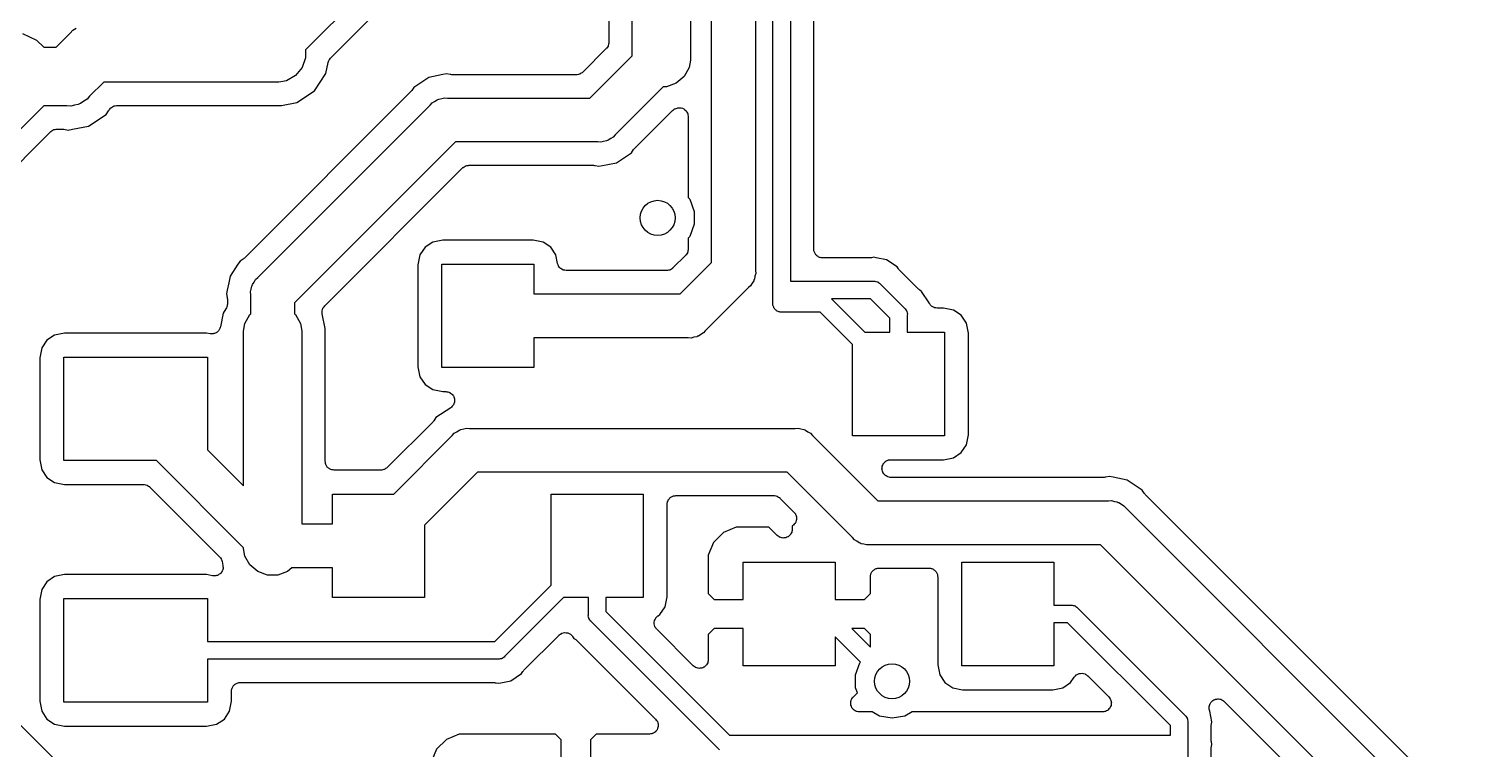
# Model space of a CAD drawing. Extents: x 86.1 to 122.5, y -104.2 to -55.1.
# Drawn here: x 93.74 to 106.16, y -97.72 to -91.46 of the extents above; entities that cross this region are included whole.
import ezdxf

# ---------------------------------------------------------------- set-up
doc = ezdxf.new("R2010")
doc.units = 0
doc.header["$MEASUREMENT"] = 0
doc.layers.add('BLACK', color=7, linetype='CONTINUOUS')

msp = doc.modelspace()

# ---------------------------------------------------------------- linework, layer by layer
at = {"layer": 'BLACK', "linetype": 'CONTINUOUS'}
for p, q in [((100.061, -80.4013), (100.061, -93.5611)), ((100.213, -93.7176), (100.213, -80.4993)), ((100.366, -80.5276), (100.366, -93.6549)), ((100.569, -93.3755), (100.569, -80.6433)), ((99.6797, -93.4905), (99.6797, -82.3683)), ((99.4972, -83.4758), (99.4972, -91.7315)), ((98.9892, -91.6938), (98.9892, -83.5699)), ((98.786, -89.1726), (98.786, -91.5781)), ((97.3069, -90.4858), (96.1492, -91.6435)), ((96.3652, -91.7149), (97.4036, -90.6765)), ((93.6863, -91.5008), (93.808, -91.5576)), ((93.9783, -91.6205), (94.1019, -91.4968)), ((94.1019, -91.4968), (94.1236, -91.471)), ((94.1236, -91.471), (94.1528, -91.4542)), ((93.808, -91.5576), (93.871, -91.6205)), ((93.871, -91.6205), (93.9783, -91.6205)), ((98.7637, -91.632), (98.5589, -91.8368)), ((98.7656, -91.6292), (98.7637, -91.632)), ((98.7682, -91.6271), (98.7656, -91.6292)), ((98.7732, -91.6185), (98.7682, -91.6271)), ((98.7789, -91.6103), (98.7732, -91.6185)), ((98.7797, -91.6071), (98.7789, -91.6103)), ((98.7814, -91.6042), (98.7797, -91.6071)), ((98.7831, -91.5944), (98.7814, -91.6042)), ((98.7857, -91.5847), (98.7831, -91.5944)), ((98.786, -91.5781), (98.7854, -91.5814)), ((98.7854, -91.5814), (98.7857, -91.5847)), ((96.1492, -91.7134), (96.1185, -91.7976)), ((96.1492, -91.6435), (96.1492, -91.7134)), ((96.3258, -91.847), (96.3444, -91.7539)), ((96.3444, -91.7539), (96.3477, -91.7454)), ((96.3477, -91.7454), (96.35, -91.7365)), ((96.35, -91.7365), (96.3524, -91.7331)), ((96.3524, -91.7331), (96.3539, -91.7292)), ((96.3539, -91.7292), (96.36, -91.7223)), ((96.36, -91.7223), (96.3652, -91.7149)), ((98.6207, -92.0623), (98.9892, -91.6938)), ((99.4972, -91.7315), (99.4856, -91.7975)), ((96.0609, -91.8662), (95.9834, -91.911)), ((96.1185, -91.7976), (96.0609, -91.8662)), ((96.2248, -91.9982), (96.3258, -91.847)), ((97.2198, -91.8819), (97.0896, -91.969)), ((97.342, -91.8576), (97.2198, -91.8819)), ((97.3734, -91.8514), (97.342, -91.8576)), ((97.342, -91.8576), (97.342, -91.8576)), ((97.4048, -91.8576), (97.3734, -91.8514)), ((97.4123, -91.8578), (97.4048, -91.8576)), ((97.4197, -91.8591), (97.4123, -91.8578)), ((98.505, -91.8591), (97.4197, -91.8591)), ((98.5083, -91.8585), (98.505, -91.8591)), ((98.5116, -91.8588), (98.5083, -91.8585)), ((98.5213, -91.8562), (98.5116, -91.8588)), ((98.5311, -91.8545), (98.5213, -91.8562)), ((98.534, -91.8528), (98.5311, -91.8545)), ((98.5372, -91.852), (98.534, -91.8528)), ((98.5454, -91.8462), (98.5372, -91.852)), ((98.554, -91.8413), (98.5454, -91.8462)), ((98.5561, -91.8387), (98.554, -91.8413)), ((98.5589, -91.8368), (98.5561, -91.8387)), ((99.4408, -91.875), (99.3722, -91.9326)), ((99.4856, -91.7975), (99.4408, -91.875)), ((94.3946, -91.9226), (94.2709, -92.0463)), ((95.9174, -91.9226), (94.3946, -91.9226)), ((97.0623, -92.0071), (95.6167, -93.4528)), ((95.9834, -91.911), (95.9174, -91.9226)), ((96.0735, -92.0993), (96.2248, -91.9982)), ((97.0666, -92.001), (97.0623, -92.0071)), ((97.0718, -91.9956), (97.0666, -92.001)), ((97.0896, -91.969), (97.0718, -91.9956)), ((99.2586, -91.9632), (98.8402, -92.3816)), ((99.288, -91.9632), (99.2586, -91.9632)), ((99.3722, -91.9326), (99.288, -91.9632)), ((93.871, -92.1285), (92.9556, -93.0438)), ((94.0724, -92.1285), (93.871, -92.1285)), ((94.106, -92.1314), (94.0724, -92.1285)), ((94.1385, -92.1227), (94.106, -92.1314)), ((94.1717, -92.1169), (94.1385, -92.1227)), ((94.1815, -92.1112), (94.1717, -92.1169)), ((94.1925, -92.1083), (94.1815, -92.1112)), ((94.2201, -92.0889), (94.1925, -92.1083)), ((94.2493, -92.0721), (94.2201, -92.0889)), ((94.2709, -92.0463), (94.2493, -92.0721)), ((94.47, -92.1386), (94.4781, -92.1329)), ((94.4781, -92.1329), (94.4813, -92.1321)), ((94.4813, -92.1321), (94.4843, -92.1304)), ((94.4843, -92.1304), (94.4941, -92.1287)), ((94.4941, -92.1287), (94.5037, -92.1261)), ((94.5037, -92.1261), (94.507, -92.1264)), ((94.507, -92.1264), (94.5103, -92.1258)), ((94.5103, -92.1258), (95.9402, -92.1258)), ((95.7335, -93.6233), (97.2329, -92.124)), ((95.9402, -92.1258), (96.0735, -92.0993)), ((97.2329, -92.124), (97.2491, -92.1046)), ((97.2491, -92.1046), (97.271, -92.092)), ((97.271, -92.092), (97.2917, -92.0775)), ((97.2917, -92.0775), (97.2999, -92.0753)), ((97.2999, -92.0753), (97.3073, -92.071)), ((97.3073, -92.071), (97.3322, -92.0666)), ((97.3322, -92.0666), (97.3566, -92.0601)), ((97.3566, -92.0601), (97.3817, -92.0623)), ((97.3817, -92.0623), (98.6207, -92.0623)), ((94.2619, -92.3052), (94.4131, -92.2041)), ((94.4131, -92.2041), (94.4344, -92.1722)), ((94.4344, -92.1722), (94.4396, -92.1668)), ((94.4396, -92.1668), (94.4439, -92.1606)), ((94.4439, -92.1606), (94.4564, -92.1481)), ((94.4564, -92.1481), (94.4592, -92.1462)), ((94.4592, -92.1462), (94.4613, -92.1436)), ((94.4613, -92.1436), (94.47, -92.1386)), ((99.0108, -92.4985), (99.34, -92.1692)), ((99.34, -92.1692), (99.3475, -92.164)), ((99.3475, -92.164), (99.3543, -92.158)), ((99.3543, -92.158), (99.3582, -92.1565)), ((99.3582, -92.1565), (99.3617, -92.1541)), ((99.3617, -92.1541), (99.3705, -92.1517)), ((99.3705, -92.1517), (99.379, -92.1484)), ((99.379, -92.1484), (99.3855, -92.1471)), ((99.3855, -92.1471), (99.3863, -92.1471)), ((99.3863, -92.1471), (99.3871, -92.1468)), ((99.3871, -92.1468), (99.3995, -92.1468)), ((99.3995, -92.1468), (99.4119, -92.1465)), ((99.4119, -92.1465), (99.4127, -92.1468)), ((99.4127, -92.1468), (99.4136, -92.1468)), ((99.4136, -92.1468), (99.4252, -92.151)), ((99.4252, -92.151), (99.437, -92.155)), ((99.437, -92.155), (99.4377, -92.1556)), ((99.4377, -92.1556), (99.4384, -92.1558)), ((99.4384, -92.1558), (99.448, -92.1638)), ((99.448, -92.1638), (99.4576, -92.1716)), ((99.4576, -92.1716), (99.4581, -92.1723)), ((99.4581, -92.1723), (99.4587, -92.1728)), ((99.4587, -92.1728), (99.465, -92.1836)), ((99.465, -92.1836), (99.4714, -92.1942)), ((99.4714, -92.1942), (99.4715, -92.195)), ((99.4715, -92.195), (99.472, -92.1958)), ((99.472, -92.1958), (99.4741, -92.208)), ((99.4741, -92.208), (99.4765, -92.2202)), ((99.4765, -92.2202), (99.4764, -92.221)), ((99.4764, -92.221), (99.4765, -92.2218)), ((99.4765, -92.2218), (99.4765, -92.9273)), ((93.1335, -93.1533), (93.9328, -92.354)), ((93.9328, -92.354), (93.9356, -92.3521)), ((93.9356, -92.3521), (93.9377, -92.3495)), ((93.9377, -92.3495), (93.9463, -92.3446)), ((93.9463, -92.3446), (93.9545, -92.3388)), ((93.9545, -92.3388), (93.9577, -92.338)), ((93.9577, -92.338), (93.9606, -92.3363)), ((93.9606, -92.3363), (93.9704, -92.3346)), ((93.9704, -92.3346), (93.98, -92.332)), ((93.98, -92.332), (93.9834, -92.3323)), ((93.9834, -92.3323), (93.9867, -92.3317)), ((93.9867, -92.3317), (94.0309, -92.3317)), ((94.0309, -92.3317), (94.0383, -92.333)), ((94.0383, -92.333), (94.0458, -92.3332)), ((94.0458, -92.3332), (94.0835, -92.3407)), ((94.0835, -92.3407), (94.1211, -92.3332)), ((94.1211, -92.3332), (94.2619, -92.3052)), ((94.1211, -92.3332), (94.1211, -92.3332)), ((98.8402, -92.3816), (98.824, -92.401)), ((97.4523, -92.4433), (96.0529, -93.8428)), ((98.6913, -92.4433), (97.4523, -92.4433)), ((98.7165, -92.4455), (98.6913, -92.4433)), ((98.7409, -92.439), (98.7165, -92.4455)), ((98.7658, -92.4346), (98.7409, -92.439)), ((98.7732, -92.4303), (98.7658, -92.4346)), ((98.7814, -92.4281), (98.7732, -92.4303)), ((98.8021, -92.4136), (98.7814, -92.4281)), ((98.824, -92.401), (98.8021, -92.4136)), ((98.9835, -92.5366), (99.0013, -92.51)), ((99.0013, -92.51), (99.0065, -92.5046)), ((99.0065, -92.5046), (99.0108, -92.4985)), ((98.7311, -92.648), (98.8533, -92.6237)), ((98.8533, -92.6237), (98.9835, -92.5366)), ((96.315, -93.868), (97.5142, -92.6688)), ((97.5142, -92.6688), (97.5169, -92.6669)), ((97.5169, -92.6669), (97.5191, -92.6643)), ((97.5191, -92.6643), (97.5277, -92.6593)), ((97.5277, -92.6593), (97.5359, -92.6536)), ((97.5359, -92.6536), (97.5391, -92.6528)), ((97.5391, -92.6528), (97.542, -92.6511)), ((97.542, -92.6511), (97.5518, -92.6494)), ((97.5518, -92.6494), (97.5614, -92.6468)), ((97.5614, -92.6468), (97.5648, -92.6471)), ((97.5648, -92.6471), (97.5681, -92.6465)), ((97.5681, -92.6465), (98.6534, -92.6465)), ((98.6534, -92.6465), (98.6607, -92.6478)), ((98.6607, -92.6478), (98.6682, -92.648)), ((98.6682, -92.648), (98.6996, -92.6542)), ((98.6996, -92.6542), (98.731, -92.648)), ((98.731, -92.648), (98.7311, -92.648)), ((99.4765, -92.9273), (99.489, -92.9422)), ((99.489, -92.9422), (99.5273, -93.0474)), ((99.5273, -93.0474), (99.5273, -93.1594)), ((99.5273, -93.1594), (99.489, -93.2646)), ((97.1876, -93.3589), (97.1427, -93.4261)), ((97.2548, -93.314), (97.1876, -93.3589)), ((97.3416, -93.2967), (97.2548, -93.314)), ((98.1266, -93.2967), (97.3416, -93.2967)), ((98.2134, -93.314), (98.1266, -93.2967)), ((98.2806, -93.3589), (98.2134, -93.314)), ((98.3255, -93.4261), (98.2806, -93.3589)), ((99.4765, -93.3748), (99.476, -93.3781)), ((99.476, -93.3781), (99.4763, -93.3814)), ((99.489, -93.2646), (99.4765, -93.2795)), ((99.4765, -93.2795), (99.4765, -93.3748)), ((100.57, -93.382), (100.569, -93.3755)), ((95.5785, -93.48), (95.5607, -93.5067)), ((95.6051, -93.4622), (95.5785, -93.48)), ((95.6106, -93.4571), (95.6051, -93.4622)), ((95.6167, -93.4528), (95.6106, -93.4571)), ((97.1427, -93.4261), (97.1254, -93.5129)), ((98.3403, -93.5003), (98.3255, -93.4261)), ((98.3448, -93.5119), (98.3403, -93.5003)), ((99.4542, -93.4286), (99.3435, -93.5393)), ((99.4054, -93.7649), (99.6797, -93.4905)), ((99.4562, -93.4259), (99.4542, -93.4286)), ((99.4587, -93.4237), (99.4562, -93.4259)), ((99.4637, -93.4151), (99.4587, -93.4237)), ((99.4694, -93.407), (99.4637, -93.4151)), ((99.4703, -93.4037), (99.4694, -93.407)), ((99.472, -93.4008), (99.4703, -93.4037)), ((99.4737, -93.391), (99.472, -93.4008)), ((99.4763, -93.3814), (99.4737, -93.391)), ((100.57, -93.3887), (100.57, -93.382)), ((100.572, -93.395), (100.57, -93.3887)), ((100.573, -93.4015), (100.572, -93.395)), ((100.577, -93.4073), (100.573, -93.4015)), ((100.579, -93.4136), (100.577, -93.4073)), ((100.583, -93.4187), (100.579, -93.4136)), ((100.587, -93.4245), (100.583, -93.4187)), ((100.592, -93.4287), (100.587, -93.4245)), ((100.596, -93.4339), (100.592, -93.4287)), ((100.602, -93.4372), (100.596, -93.4339)), ((100.607, -93.4415), (100.602, -93.4372)), ((100.613, -93.4437), (100.607, -93.4415)), ((100.619, -93.4471), (100.613, -93.4437)), ((100.625, -93.4482), (100.619, -93.4471)), ((100.632, -93.4505), (100.625, -93.4482)), ((100.638, -93.4505), (100.632, -93.4505)), ((100.645, -93.4517), (100.638, -93.4505)), ((101.056, -93.4517), (100.645, -93.4517)), ((101.064, -93.4504), (101.056, -93.4517)), ((101.071, -93.4502), (101.064, -93.4504)), ((101.091, -93.4462), (101.071, -93.4502)), ((101.112, -93.4502), (101.091, -93.4462)), ((101.2, -93.4679), (101.112, -93.4502)), ((101.293, -93.5296), (101.2, -93.4679)), ((95.4915, -93.6103), (95.4801, -93.6676)), ((95.5607, -93.5067), (95.4915, -93.6103)), ((95.5607, -93.5067), (95.5607, -93.5067)), ((95.5607, -93.5067), (95.5607, -93.5067)), ((95.7142, -93.6395), (95.7335, -93.6233)), ((97.1254, -93.5129), (97.1254, -94.3979)), ((97.3341, -94.4054), (97.3341, -93.5054)), ((97.3341, -93.5054), (98.1341, -93.5054)), ((98.1341, -93.5054), (98.1341, -93.7649)), ((98.349, -93.5236), (98.3448, -93.5119)), ((98.3496, -93.5242), (98.349, -93.5236)), ((98.3499, -93.525), (98.3496, -93.5242)), ((98.3581, -93.5343), (98.3499, -93.525)), ((98.3661, -93.5438), (98.3581, -93.5343)), ((98.3668, -93.5443), (98.3661, -93.5438)), ((98.3673, -93.5449), (98.3668, -93.5443)), ((98.3782, -93.5508), (98.3673, -93.5449)), ((98.389, -93.5571), (98.3782, -93.5508)), ((98.3898, -93.5572), (98.389, -93.5571)), ((98.3905, -93.5576), (98.3898, -93.5572)), ((98.4028, -93.5595), (98.3905, -93.5576)), ((98.415, -93.5617), (98.4028, -93.5595)), ((99.2897, -93.5617), (98.415, -93.5617)), ((99.293, -93.5611), (99.2897, -93.5617)), ((99.2963, -93.5614), (99.293, -93.5611)), ((99.3059, -93.5588), (99.2963, -93.5614)), ((99.3157, -93.5571), (99.3059, -93.5588)), ((99.3186, -93.5554), (99.3157, -93.5571)), ((99.3219, -93.5545), (99.3186, -93.5554)), ((99.33, -93.5488), (99.3219, -93.5545)), ((99.3386, -93.5438), (99.33, -93.5488)), ((99.3408, -93.5413), (99.3386, -93.5438)), ((99.3435, -93.5393), (99.3408, -93.5413)), ((100.056, -93.6107), (100.052, -93.6356)), ((100.063, -93.5863), (100.056, -93.6107)), ((100.061, -93.5611), (100.063, -93.5863)), ((101.304, -93.5467), (101.293, -93.5296)), ((101.309, -93.5521), (101.304, -93.5467)), ((101.314, -93.5583), (101.309, -93.5521)), ((101.478, -93.7224), (101.314, -93.5583)), ((95.4672, -93.7325), (95.4609, -93.7639)), ((95.4801, -93.6676), (95.4672, -93.7325)), ((95.4672, -93.7325), (95.4672, -93.7325)), ((95.4801, -93.6676), (95.4801, -93.6676)), ((95.6697, -93.747), (95.6762, -93.7226)), ((95.6719, -93.7722), (95.6697, -93.747)), ((95.6762, -93.7226), (95.6806, -93.6977)), ((95.6806, -93.6977), (95.6848, -93.6904)), ((95.6848, -93.6904), (95.687, -93.6821)), ((95.687, -93.6821), (95.7015, -93.6614)), ((95.7015, -93.6614), (95.7142, -93.6395)), ((99.9991, -93.71), (99.6249, -94.0842)), ((100.018, -93.6937), (99.9991, -93.71)), ((100.031, -93.6719), (100.018, -93.6937)), ((100.046, -93.6512), (100.031, -93.6719)), ((100.048, -93.6429), (100.046, -93.6512)), ((100.052, -93.6356), (100.048, -93.6429)), ((100.213, -93.7244), (100.213, -93.7176)), ((100.213, -93.8345), (100.213, -93.7244)), ((100.213, -93.7244), (100.213, -93.7244)), ((100.366, -93.6549), (101.088, -93.6549)), ((101.088, -93.6549), (101.098, -93.654)), ((101.098, -93.654), (101.108, -93.6566)), ((101.108, -93.6566), (101.118, -93.6584)), ((101.118, -93.6584), (101.121, -93.6601)), ((101.121, -93.6601), (101.124, -93.661)), ((101.124, -93.661), (101.132, -93.6667)), ((101.132, -93.6667), (101.141, -93.6718)), ((101.141, -93.6718), (101.148, -93.6796)), ((101.148, -93.6796), (101.357, -93.8885)), ((101.484, -93.7267), (101.478, -93.7224)), ((101.489, -93.7318), (101.484, -93.7267)), ((101.506, -93.7433), (101.489, -93.7318)), ((101.572, -93.8413), (101.506, -93.7433)), ((95.4609, -93.7639), (95.4672, -93.7953)), ((95.4648, -93.8744), (95.4641, -93.8785)), ((95.4665, -93.8706), (95.4648, -93.8744)), ((95.4671, -93.8615), (95.4665, -93.8706)), ((95.4687, -93.8525), (95.4671, -93.8615)), ((95.4672, -93.7953), (95.4674, -93.8028)), ((95.4674, -93.8028), (95.4687, -93.8102)), ((95.4687, -93.8102), (95.4687, -93.8525)), ((95.6719, -93.9376), (95.6719, -93.7722)), ((96.0529, -93.8428), (96.0529, -93.9376)), ((96.3089, -93.8768), (96.315, -93.868)), ((98.1341, -93.7649), (99.4054, -93.7649)), ((100.213, -93.8614), (100.213, -93.8345)), ((100.215, -93.8677), (100.213, -93.8614)), ((100.217, -93.8744), (100.215, -93.8677)), ((100.22, -93.8802), (100.217, -93.8744)), ((100.723, -93.8073), (101.013, -94.0971)), ((101.06, -93.8073), (100.723, -93.8073)), ((101.229, -93.9763), (101.06, -93.8073)), ((101.575, -93.8503), (101.572, -93.8413)), ((101.576, -93.851), (101.575, -93.8503)), ((101.576, -93.8518), (101.576, -93.851)), ((101.584, -93.8611), (101.576, -93.8518)), ((101.592, -93.8706), (101.584, -93.8611)), ((101.593, -93.871), (101.592, -93.8706)), ((101.593, -93.8717), (101.593, -93.871)), ((101.604, -93.8776), (101.593, -93.8717)), ((95.4317, -93.9309), (95.4078, -94.0513)), ((95.4558, -93.8948), (95.4317, -93.9309)), ((95.4595, -93.8865), (95.4558, -93.8948)), ((95.4641, -93.8785), (95.4595, -93.8865)), ((95.62, -94.0211), (95.6648, -93.9435)), ((95.6648, -93.9435), (95.6719, -93.9376)), ((96.0529, -93.9376), (96.0599, -93.9435)), ((96.0599, -93.9435), (96.1047, -94.0211)), ((96.293, -93.9152), (96.2937, -93.9128)), ((96.2939, -93.9259), (96.293, -93.9152)), ((96.2936, -93.9103), (96.2971, -93.9001)), ((96.2937, -93.9128), (96.2936, -93.9103)), ((96.2942, -93.9367), (96.2939, -93.9259)), ((96.3196, -94.0643), (96.2942, -93.9367)), ((96.2971, -93.9001), (96.2999, -93.8897)), ((96.2999, -93.8897), (96.3013, -93.8876)), ((96.3013, -93.8876), (96.3021, -93.8852)), ((96.3021, -93.8852), (96.3089, -93.8768)), ((100.222, -93.8866), (100.22, -93.8802)), ((100.227, -93.8918), (100.222, -93.8866)), ((100.23, -93.8977), (100.227, -93.8918)), ((100.235, -93.902), (100.23, -93.8977)), ((100.24, -93.9072), (100.235, -93.902)), ((100.245, -93.9106), (100.24, -93.9072)), ((100.251, -93.9149), (100.245, -93.9106)), ((100.257, -93.9172), (100.251, -93.9149)), ((100.263, -93.9206), (100.257, -93.9172)), ((100.27, -93.9218), (100.263, -93.9206)), ((100.276, -93.9241), (100.27, -93.9218)), ((100.283, -93.9241), (100.276, -93.9241)), ((100.624, -93.9241), (100.283, -93.9241)), ((100.283, -93.9241), (100.283, -93.9241)), ((100.905, -94.2049), (100.624, -93.9241)), ((101.229, -94.0971), (101.229, -93.9763)), ((101.357, -93.8885), (101.364, -93.895)), ((101.364, -93.895), (101.369, -93.9037)), ((101.369, -93.9037), (101.375, -93.912)), ((101.375, -93.912), (101.376, -93.9153)), ((101.376, -93.9153), (101.378, -93.9182)), ((101.378, -93.9182), (101.379, -93.9282)), ((101.379, -93.9282), (101.382, -93.938)), ((101.382, -93.938), (101.381, -93.948)), ((101.381, -93.948), (101.381, -94.0971)), ((101.615, -93.8838), (101.604, -93.8776)), ((101.616, -93.884), (101.615, -93.8838)), ((101.617, -93.8844), (101.616, -93.884)), ((101.629, -93.8863), (101.617, -93.8844)), ((101.641, -93.8884), (101.629, -93.8863)), ((101.697, -93.8884), (101.641, -93.8884)), ((101.784, -93.9057), (101.697, -93.8884)), ((101.851, -93.9506), (101.784, -93.9057)), ((101.896, -94.0178), (101.851, -93.9506)), ((93.9666, -94.1225), (93.8994, -94.1674)), ((94.0534, -94.1052), (93.9666, -94.1225)), ((95.2884, -94.1052), (94.0534, -94.1052)), ((95.3182, -94.1111), (95.2884, -94.1052)), ((95.3248, -94.1113), (95.3182, -94.1111)), ((95.3314, -94.1126), (95.3248, -94.1113)), ((95.3379, -94.1116), (95.3314, -94.1126)), ((95.3446, -94.1117), (95.3379, -94.1116)), ((95.3509, -94.1096), (95.3446, -94.1117)), ((95.3575, -94.1085), (95.3509, -94.1096)), ((95.3634, -94.1053), (95.3575, -94.1085)), ((95.3697, -94.1032), (95.3634, -94.1053)), ((95.3749, -94.099), (95.3697, -94.1032)), ((95.3807, -94.0958), (95.3749, -94.099)), ((95.3851, -94.0908), (95.3807, -94.0958)), ((95.3903, -94.0866), (95.3851, -94.0908)), ((95.3938, -94.0809), (95.3903, -94.0866)), ((95.3982, -94.0759), (95.3938, -94.0809)), ((95.4006, -94.0697), (95.3982, -94.0759)), ((95.404, -94.064), (95.4006, -94.0697)), ((95.4053, -94.0575), (95.404, -94.064)), ((95.4078, -94.0513), (95.4053, -94.0575)), ((95.6084, -94.0871), (95.62, -94.0211)), ((95.6084, -95.432), (95.6084, -94.0871)), ((96.1047, -94.0211), (96.1164, -94.0871)), ((96.1164, -94.0871), (96.1164, -95.7649)), ((96.3196, -95.2205), (96.3196, -94.0643)), ((99.5867, -94.1162), (99.566, -94.1307)), ((99.6086, -94.1035), (99.5867, -94.1162)), ((99.6249, -94.0842), (99.6086, -94.1035)), ((101.013, -94.0971), (101.229, -94.0971)), ((101.381, -94.0971), (101.705, -94.0971)), ((101.705, -94.0971), (101.705, -94.9971)), ((101.914, -94.1046), (101.896, -94.0178)), ((101.914, -94.9896), (101.914, -94.1046)), ((93.8545, -94.2346), (93.8372, -94.3214)), ((93.8994, -94.1674), (93.8545, -94.2346)), ((99.476, -94.1459), (98.1341, -94.1459)), ((98.1341, -94.1459), (98.1341, -94.4054)), ((99.5011, -94.1481), (99.476, -94.1459)), ((99.5256, -94.1415), (99.5011, -94.1481)), ((99.5504, -94.1371), (99.5256, -94.1415)), ((99.5578, -94.1329), (99.5504, -94.1371)), ((99.566, -94.1307), (99.5578, -94.1329)), ((100.905, -94.9971), (100.905, -94.2049)), ((93.8372, -94.3214), (93.8372, -95.2064)), ((94.0459, -95.2139), (94.0459, -94.3139)), ((94.0459, -94.3139), (95.2959, -94.3139)), ((95.2959, -94.3139), (95.2959, -95.1195)), ((97.1254, -94.3979), (97.1427, -94.4846)), ((97.1427, -94.4846), (97.1876, -94.5519)), ((98.1341, -94.4054), (97.3341, -94.4054)), ((97.1876, -94.5519), (97.2548, -94.5968)), ((97.2548, -94.5968), (97.3416, -94.614)), ((97.3416, -94.614), (97.369, -94.614)), ((97.369, -94.614), (97.3732, -94.6148)), ((97.3732, -94.6148), (97.3773, -94.6145)), ((97.3773, -94.6145), (97.3861, -94.617)), ((97.3861, -94.617), (97.3951, -94.6186)), ((97.3951, -94.6186), (97.3987, -94.6207)), ((97.3987, -94.6207), (97.4027, -94.6219)), ((97.4027, -94.6219), (97.4101, -94.6273)), ((97.4101, -94.6273), (97.418, -94.6319)), ((97.418, -94.6319), (97.4207, -94.6351)), ((97.4239, -94.7416), (97.418, -94.7486)), ((97.4207, -94.6351), (97.4241, -94.6375)), ((97.4305, -94.7353), (97.4239, -94.7416)), ((97.4241, -94.6375), (97.4292, -94.6451)), ((97.4292, -94.6451), (97.435, -94.6521)), ((97.4323, -94.7315), (97.4305, -94.7353)), ((97.435, -94.7283), (97.4323, -94.7315)), ((97.435, -94.6521), (97.4365, -94.6561)), ((97.4382, -94.7198), (97.435, -94.7283)), ((97.4365, -94.6561), (97.4388, -94.6595)), ((97.4422, -94.7116), (97.4382, -94.7198)), ((97.4388, -94.6595), (97.441, -94.6684)), ((97.441, -94.6684), (97.4441, -94.677)), ((97.4427, -94.7074), (97.4422, -94.7116)), ((97.4441, -94.7035), (97.4427, -94.7074)), ((97.4441, -94.677), (97.4441, -94.6812)), ((97.4441, -94.6812), (97.4451, -94.6852)), ((97.4451, -94.6852), (97.4441, -94.6943)), ((97.4441, -94.6943), (97.4441, -94.7035)), ((97.2635, -94.8671), (97.2583, -94.8726)), ((97.2813, -94.8405), (97.2635, -94.8671)), ((97.4114, -94.7536), (97.2813, -94.8405)), ((97.4144, -94.7507), (97.4114, -94.7536)), ((97.418, -94.7486), (97.4144, -94.7507)), ((97.254, -94.8787), (96.8583, -95.2744)), ((97.2583, -94.8726), (97.254, -94.8787)), ((97.4245, -94.9955), (97.4408, -94.9762)), ((97.4408, -94.9762), (97.4627, -94.9635)), ((97.4627, -94.9635), (97.4834, -94.949)), ((97.4834, -94.949), (97.4916, -94.9468)), ((97.4916, -94.9468), (97.499, -94.9426)), ((97.499, -94.9426), (97.5238, -94.9382)), ((97.5238, -94.9382), (97.5483, -94.9317)), ((97.5483, -94.9317), (97.5734, -94.9339)), ((97.5734, -94.9339), (100.407, -94.9339)), ((100.407, -94.9339), (100.432, -94.9317)), ((100.432, -94.9317), (100.456, -94.9382)), ((100.456, -94.9382), (100.481, -94.9426)), ((100.481, -94.9426), (100.489, -94.9468)), ((100.489, -94.9468), (100.497, -94.949)), ((100.497, -94.949), (100.517, -94.9635)), ((100.517, -94.9635), (100.539, -94.9762)), ((100.539, -94.9762), (100.556, -94.9955)), ((101.896, -95.0764), (101.914, -94.9896)), ((94.3727, -98.2172), (91.1575, -95.002)), ((96.9147, -95.5054), (97.4245, -94.9955)), ((100.556, -94.9955), (101.124, -95.5637)), ((101.705, -94.9971), (100.905, -94.9971)), ((101.851, -95.1436), (101.896, -95.0764)), ((93.8372, -95.2064), (93.8545, -95.2932)), ((94.8515, -95.2139), (94.0459, -95.2139)), ((95.6084, -95.9708), (94.8515, -95.2139)), ((95.2959, -95.1195), (95.6084, -95.432)), ((96.3207, -95.2271), (96.3196, -95.2205)), ((96.3207, -95.2337), (96.3207, -95.2271)), ((96.323, -95.24), (96.3207, -95.2337)), ((96.3242, -95.2465), (96.323, -95.24)), ((101.171, -95.2439), (101.173, -95.2413)), ((101.173, -95.2413), (101.175, -95.2383)), ((101.175, -95.2383), (101.182, -95.2312)), ((101.182, -95.2312), (101.188, -95.2236)), ((101.188, -95.2236), (101.191, -95.2219)), ((101.191, -95.2219), (101.193, -95.2196)), ((101.193, -95.2196), (101.202, -95.2154)), ((101.202, -95.2154), (101.211, -95.2104)), ((101.211, -95.2104), (101.214, -95.2098)), ((101.214, -95.2098), (101.217, -95.2084)), ((101.217, -95.2084), (101.227, -95.2075)), ((101.227, -95.2075), (101.237, -95.2058)), ((101.237, -95.2058), (101.697, -95.2058)), ((101.697, -95.2058), (101.784, -95.1885)), ((101.784, -95.1885), (101.851, -95.1436)), ((93.8545, -95.2932), (93.8994, -95.3604)), ((93.8994, -95.3604), (93.9666, -95.4053)), ((96.3275, -95.2523), (96.3242, -95.2465)), ((96.3298, -95.2586), (96.3275, -95.2523)), ((96.3341, -95.2637), (96.3298, -95.2586)), ((96.3374, -95.2695), (96.3341, -95.2637)), ((96.3425, -95.2738), (96.3374, -95.2695)), ((96.3468, -95.2789), (96.3425, -95.2738)), ((96.3526, -95.2822), (96.3468, -95.2789)), ((96.3577, -95.2865), (96.3526, -95.2822)), ((96.3639, -95.2888), (96.3577, -95.2865)), ((96.3697, -95.2921), (96.3639, -95.2888)), ((96.3763, -95.2933), (96.3697, -95.2921)), ((96.3825, -95.2955), (96.3763, -95.2933)), ((96.3892, -95.2955), (96.3825, -95.2955)), ((96.3958, -95.2967), (96.3892, -95.2955)), ((96.8045, -95.2967), (96.3958, -95.2967)), ((96.8078, -95.2961), (96.8045, -95.2967)), ((96.8111, -95.2964), (96.8078, -95.2961)), ((96.8207, -95.2938), (96.8111, -95.2964)), ((96.8305, -95.2921), (96.8207, -95.2938)), ((96.8334, -95.2904), (96.8305, -95.2921)), ((96.8367, -95.2895), (96.8334, -95.2904)), ((96.8448, -95.2838), (96.8367, -95.2895)), ((96.8534, -95.2789), (96.8448, -95.2838)), ((96.8556, -95.2763), (96.8534, -95.2789)), ((96.8583, -95.2744), (96.8556, -95.2763)), ((97.644, -95.3149), (97.1841, -95.7748)), ((100.336, -95.3149), (97.644, -95.3149)), ((100.904, -95.883), (100.336, -95.3149)), ((101.161, -95.2886), (101.162, -95.2787)), ((101.162, -95.2919), (101.161, -95.2886)), ((101.162, -95.2687), (101.163, -95.2656)), ((101.162, -95.2787), (101.162, -95.2687)), ((101.162, -95.2952), (101.162, -95.2919)), ((101.166, -95.3046), (101.162, -95.2952)), ((101.163, -95.2656), (101.164, -95.2623)), ((101.164, -95.2623), (101.168, -95.2532)), ((101.168, -95.3142), (101.166, -95.3046)), ((101.168, -95.2532), (101.171, -95.2439)), ((101.17, -95.3169), (101.168, -95.3142)), ((101.171, -95.3201), (101.17, -95.3169)), ((101.178, -95.3277), (101.171, -95.3201)), ((101.183, -95.3359), (101.178, -95.3277)), ((101.186, -95.3382), (101.183, -95.3359)), ((101.187, -95.3395), (101.186, -95.3382)), ((101.188, -95.3403), (101.187, -95.3395)), ((101.189, -95.3408), (101.188, -95.3403)), ((101.191, -95.3427), (101.189, -95.3408)), ((101.199, -95.3476), (101.191, -95.3427)), ((101.207, -95.3534), (101.199, -95.3476)), ((101.211, -95.3542), (101.207, -95.3534)), ((101.213, -95.3559), (101.211, -95.3542)), ((101.223, -95.3576), (101.213, -95.3559)), ((101.233, -95.3602), (101.223, -95.3576)), ((101.236, -95.3599), (101.233, -95.3602)), ((101.239, -95.3605), (101.236, -95.3599)), ((103.094, -95.3605), (101.239, -95.3605)), ((103.101, -95.3592), (103.094, -95.3605)), ((103.109, -95.359), (103.101, -95.3592)), ((103.14, -95.3528), (103.109, -95.359)), ((103.172, -95.359), (103.14, -95.3528)), ((103.294, -95.3833), (103.172, -95.359)), ((103.172, -95.359), (103.172, -95.359)), ((93.9666, -95.4053), (94.0534, -95.4226)), ((94.0534, -95.4226), (94.7412, -95.4226)), ((94.7412, -95.4226), (94.7445, -95.4231)), ((94.7445, -95.4231), (94.7479, -95.4228)), ((94.7479, -95.4228), (94.7575, -95.4254)), ((94.7575, -95.4254), (94.7673, -95.4271)), ((94.7673, -95.4271), (94.7702, -95.4288)), ((94.7702, -95.4288), (94.7734, -95.4297)), ((94.7734, -95.4297), (94.7816, -95.4354)), ((94.7816, -95.4354), (94.7902, -95.4404)), ((94.7902, -95.4404), (94.7923, -95.4429)), ((94.7923, -95.4429), (94.7951, -95.4449)), ((94.7951, -95.4449), (95.4024, -96.0521)), ((103.424, -95.4704), (103.294, -95.3833)), ((103.442, -95.497), (103.424, -95.4704)), ((96.3841, -95.7649), (96.3841, -95.5054)), ((96.3841, -95.5054), (96.9147, -95.5054)), ((98.2841, -96.2976), (98.2841, -95.5054)), ((98.2841, -95.5054), (99.0841, -95.5054)), ((99.0841, -95.5054), (99.0841, -96.4054)), ((99.2928, -95.5943), (99.294, -95.5877)), ((99.2928, -96.3979), (99.2928, -95.5943)), ((99.294, -95.581), (99.2962, -95.5748)), ((99.294, -95.5877), (99.294, -95.581)), ((99.2962, -95.5748), (99.2974, -95.5682)), ((99.2974, -95.5682), (99.3007, -95.5624)), ((99.3007, -95.5624), (99.303, -95.5562)), ((99.303, -95.5562), (99.3073, -95.5511)), ((99.3073, -95.5511), (99.3106, -95.5453)), ((99.3106, -95.5453), (99.3157, -95.541)), ((99.3157, -95.541), (99.32, -95.5359)), ((99.32, -95.5359), (99.3258, -95.5326)), ((99.3258, -95.5326), (99.3309, -95.5283)), ((99.3309, -95.5283), (99.3372, -95.526)), ((99.3372, -95.526), (99.3429, -95.5227)), ((99.3429, -95.5227), (99.3495, -95.5215)), ((99.3495, -95.5215), (99.3558, -95.5192)), ((99.3558, -95.5192), (99.3624, -95.5192)), ((99.3624, -95.5192), (99.369, -95.5181)), ((99.369, -95.5181), (100.22, -95.5181)), ((100.22, -95.5181), (100.224, -95.5186)), ((100.224, -95.5186), (100.227, -95.5183)), ((100.227, -95.5183), (100.237, -95.5209)), ((100.237, -95.5209), (100.246, -95.5227)), ((100.246, -95.5227), (100.249, -95.5243)), ((100.249, -95.5243), (100.253, -95.5252)), ((100.253, -95.5252), (100.261, -95.5309)), ((100.261, -95.5309), (100.269, -95.5359)), ((100.269, -95.5359), (100.272, -95.5385)), ((100.272, -95.5385), (100.274, -95.5404)), ((100.274, -95.5404), (100.396, -95.6622)), ((101.124, -95.5637), (103.132, -95.5637)), ((103.132, -95.5637), (103.157, -95.5615)), ((103.157, -95.5615), (103.182, -95.568)), ((103.182, -95.568), (103.206, -95.5724)), ((103.206, -95.5724), (103.214, -95.5767)), ((103.214, -95.5767), (103.222, -95.5789)), ((103.222, -95.5789), (103.243, -95.5934)), ((103.243, -95.5934), (103.265, -95.606)), ((103.265, -95.606), (103.281, -95.6254)), ((103.447, -95.5024), (103.442, -95.497)), ((103.451, -95.5085), (103.447, -95.5024)), ((107.633, -99.6902), (103.451, -95.5085)), ((100.396, -95.6622), (100.402, -95.6704)), ((100.402, -95.6704), (100.408, -95.678)), ((100.408, -95.678), (100.409, -95.6811)), ((100.409, -95.6811), (100.411, -95.6839)), ((100.411, -95.6839), (100.414, -95.6935)), ((100.416, -95.7358), (100.412, -95.7448)), ((100.414, -95.6935), (100.417, -95.7029)), ((100.417, -95.7293), (100.416, -95.7325)), ((100.416, -95.7325), (100.416, -95.7358)), ((100.417, -95.7029), (100.417, -95.7062)), ((100.417, -95.7062), (100.418, -95.7095)), ((100.418, -95.7095), (100.417, -95.7194)), ((100.417, -95.7194), (100.417, -95.7293)), ((103.281, -95.6254), (107.577, -99.9212)), ((96.1164, -95.7649), (96.3841, -95.7649)), ((97.1841, -95.7748), (97.1841, -96.4054)), ((99.7823, -95.8387), (99.6966, -95.9244)), ((99.8944, -95.7923), (99.7823, -95.8387)), ((100.177, -95.7923), (99.8944, -95.7923)), ((100.25, -95.8652), (100.177, -95.7923)), ((100.363, -95.8603), (100.355, -95.8667)), ((100.364, -95.8574), (100.363, -95.8603)), ((100.367, -95.8551), (100.364, -95.8574)), ((100.371, -95.846), (100.367, -95.8551)), ((100.376, -95.8374), (100.371, -95.846)), ((100.378, -95.8311), (100.376, -95.8341)), ((100.376, -95.8341), (100.376, -95.8374)), ((100.379, -95.8212), (100.378, -95.8311)), ((100.38, -95.8113), (100.379, -95.8212)), ((100.386, -95.7785), (100.38, -95.7811)), ((100.38, -95.7811), (100.38, -95.8113)), ((100.388, -95.7762), (100.386, -95.7785)), ((100.391, -95.7745), (100.388, -95.7762)), ((100.398, -95.7668), (100.391, -95.7745)), ((100.405, -95.7598), (100.398, -95.7668)), ((100.406, -95.7568), (100.405, -95.7598)), ((100.408, -95.7542), (100.406, -95.7568)), ((100.412, -95.7448), (100.408, -95.7542)), ((95.6084, -95.9776), (95.6084, -95.9708)), ((95.62, -96.0436), (95.6084, -95.9776)), ((99.6966, -95.9244), (99.6502, -96.0365)), ((100.258, -95.8709), (100.25, -95.8652)), ((100.266, -95.8773), (100.258, -95.8709)), ((100.269, -95.8785), (100.266, -95.8773)), ((100.272, -95.8804), (100.269, -95.8785)), ((100.282, -95.883), (100.272, -95.8804)), ((100.291, -95.8864), (100.282, -95.883)), ((100.294, -95.8864), (100.291, -95.8864)), ((100.298, -95.8873), (100.294, -95.8864)), ((100.307, -95.8864), (100.298, -95.8873)), ((100.317, -95.8864), (100.307, -95.8864)), ((100.321, -95.8852), (100.317, -95.8864)), ((100.324, -95.885), (100.321, -95.8852)), ((100.333, -95.8807), (100.324, -95.885)), ((100.342, -95.8773), (100.333, -95.8807)), ((100.345, -95.8752), (100.342, -95.8773)), ((100.348, -95.8738), (100.345, -95.8752)), ((100.355, -95.8667), (100.348, -95.8738)), ((100.921, -95.9024), (100.904, -95.883)), ((100.942, -95.915), (100.921, -95.9024)), ((100.963, -95.9295), (100.942, -95.915)), ((100.971, -95.9317), (100.963, -95.9295)), ((100.979, -95.936), (100.971, -95.9317)), ((101.004, -95.9404), (100.979, -95.936)), ((101.028, -95.9469), (101.004, -95.9404)), ((101.053, -95.9447), (101.028, -95.9469)), ((103.061, -95.9447), (101.053, -95.9447)), ((107.307, -100.191), (103.061, -95.9447)), ((95.4024, -96.0521), (95.4076, -96.0596)), ((95.4076, -96.0596), (95.4136, -96.0665)), ((95.4136, -96.0665), (95.4151, -96.0704)), ((95.4151, -96.0704), (95.4175, -96.0738)), ((95.4175, -96.0738), (95.4199, -96.0826)), ((95.4199, -96.0826), (95.4232, -96.0912)), ((95.4232, -96.0912), (95.4301, -96.126)), ((95.6648, -96.1211), (95.62, -96.0436)), ((99.6502, -96.0365), (99.6502, -96.3695)), ((99.955, -96.4201), (99.955, -96.0971)), ((99.955, -96.0971), (100.755, -96.0971)), ((100.755, -96.0971), (100.755, -96.4201)), ((101.855, -96.9971), (101.855, -96.0971)), ((101.855, -96.0971), (102.655, -96.0971)), ((102.655, -96.0971), (102.655, -96.4709)), ((93.9666, -96.2225), (93.8994, -96.2674)), ((94.0534, -96.2052), (93.9666, -96.2225)), ((95.2884, -96.2052), (94.0534, -96.2052)), ((95.3405, -96.2156), (95.2884, -96.2052)), ((95.3489, -96.2158), (95.3405, -96.2156)), ((95.3571, -96.217), (95.3489, -96.2158)), ((95.362, -96.2161), (95.3571, -96.217)), ((95.367, -96.2162), (95.362, -96.2161)), ((95.3749, -96.2135), (95.367, -96.2162)), ((95.383, -96.2119), (95.3749, -96.2135)), ((95.3873, -96.2093), (95.383, -96.2119)), ((95.3921, -96.2077), (95.3873, -96.2093)), ((95.3985, -96.2024), (95.3921, -96.2077)), ((95.4056, -96.1981), (95.3985, -96.2024)), ((95.4088, -96.1942), (95.4056, -96.1981)), ((95.4127, -96.1911), (95.4088, -96.1942)), ((95.417, -96.184), (95.4127, -96.1911)), ((95.4222, -96.1775), (95.417, -96.184)), ((95.4238, -96.1727), (95.4222, -96.1775)), ((95.4264, -96.1685), (95.4238, -96.1727)), ((95.428, -96.1603), (95.4264, -96.1685)), ((95.4307, -96.1524), (95.428, -96.1603)), ((95.4301, -96.126), (95.4303, -96.1343)), ((95.4303, -96.1343), (95.4316, -96.1425)), ((95.4316, -96.1425), (95.4306, -96.1474)), ((95.4306, -96.1474), (95.4307, -96.1524)), ((95.7334, -96.1787), (95.6648, -96.1211)), ((95.8176, -96.2094), (95.7334, -96.1787)), ((95.9071, -96.2094), (95.8176, -96.2094)), ((95.9913, -96.1787), (95.9071, -96.2094)), ((96.0305, -96.1459), (95.9913, -96.1787)), ((96.3841, -96.1459), (96.0305, -96.1459)), ((96.3841, -96.4054), (96.3841, -96.1459)), ((101.06, -96.2241), (101.061, -96.2175)), ((101.06, -96.3695), (101.06, -96.2241)), ((101.061, -96.2109), (101.063, -96.2046)), ((101.061, -96.2175), (101.061, -96.2109)), ((101.063, -96.2046), (101.064, -96.198)), ((101.064, -96.198), (101.068, -96.1923)), ((101.068, -96.1923), (101.07, -96.186)), ((101.07, -96.186), (101.074, -96.1809)), ((101.074, -96.1809), (101.078, -96.1751)), ((101.078, -96.1751), (101.083, -96.1708)), ((101.083, -96.1708), (101.087, -96.1657)), ((101.087, -96.1657), (101.093, -96.1624)), ((101.093, -96.1624), (101.098, -96.1581)), ((101.098, -96.1581), (101.104, -96.1558)), ((101.104, -96.1558), (101.11, -96.1525)), ((101.11, -96.1525), (101.116, -96.1513)), ((101.116, -96.1513), (101.123, -96.1491)), ((101.123, -96.1491), (101.129, -96.1491)), ((101.129, -96.1491), (101.136, -96.1479)), ((101.136, -96.1479), (101.57, -96.1479)), ((101.57, -96.1479), (101.577, -96.1491)), ((101.577, -96.1491), (101.583, -96.1491)), ((101.583, -96.1491), (101.59, -96.1513)), ((101.59, -96.1513), (101.596, -96.1525)), ((101.596, -96.1525), (101.602, -96.1558)), ((101.602, -96.1558), (101.608, -96.1581)), ((101.608, -96.1581), (101.613, -96.1624)), ((101.613, -96.1624), (101.619, -96.1657)), ((101.619, -96.1657), (101.623, -96.1708)), ((101.623, -96.1708), (101.628, -96.1751)), ((101.628, -96.1751), (101.632, -96.1809)), ((101.632, -96.1809), (101.636, -96.186)), ((101.636, -96.186), (101.638, -96.1923)), ((101.638, -96.1923), (101.642, -96.198)), ((101.642, -96.198), (101.643, -96.2046)), ((101.643, -96.2046), (101.645, -96.2109)), ((101.645, -96.2109), (101.645, -96.2175)), ((101.645, -96.2175), (101.646, -96.2241)), ((101.646, -96.2241), (101.646, -96.9896)), ((93.8545, -96.3346), (93.8372, -96.4214)), ((93.8994, -96.2674), (93.8545, -96.3346)), ((97.794, -96.7877), (98.2841, -96.2976)), ((93.8372, -96.4214), (93.8372, -97.3064)), ((94.0459, -97.3139), (94.0459, -96.4139)), ((94.0459, -96.4139), (95.2959, -96.4139)), ((95.2959, -96.4139), (95.2959, -96.7877)), ((97.1841, -96.4054), (96.3841, -96.4054)), ((98.3919, -96.4054), (97.8818, -96.9154)), ((98.6079, -96.4054), (98.3919, -96.4054)), ((98.6079, -96.5544), (98.6079, -96.4054)), ((99.0841, -96.4054), (98.7603, -96.4054)), ((98.7603, -96.4054), (98.7603, -96.5262)), ((99.2755, -96.4846), (99.2928, -96.3979)), ((99.6502, -96.3695), (99.7008, -96.4201)), ((99.7008, -96.4201), (99.955, -96.4201)), ((100.755, -96.4201), (101.009, -96.4201)), ((101.009, -96.4201), (101.06, -96.3695)), ((102.655, -96.4709), (102.804, -96.4709)), ((102.804, -96.4709), (102.814, -96.47)), ((102.814, -96.47), (102.824, -96.4726)), ((102.824, -96.4726), (102.834, -96.4744)), ((102.834, -96.4744), (102.837, -96.4761)), ((102.837, -96.4761), (102.84, -96.477)), ((102.84, -96.477), (102.848, -96.4828)), ((102.848, -96.4828), (102.857, -96.4878)), ((98.607, -96.5645), (98.6079, -96.5544)), ((98.6097, -96.5743), (98.607, -96.5645)), ((98.6114, -96.5842), (98.6097, -96.5743)), ((98.6131, -96.5872), (98.6114, -96.5842)), ((98.614, -96.5905), (98.6131, -96.5872)), ((98.6198, -96.5987), (98.614, -96.5905)), ((98.6248, -96.6075), (98.6198, -96.5987)), ((98.6326, -96.614), (98.6248, -96.6075)), ((98.7603, -96.5262), (99.8362, -97.602)), ((99.1812, -96.6193), (99.1823, -96.6069)), ((99.1823, -96.6069), (99.1826, -96.6061)), ((99.1826, -96.6061), (99.1827, -96.6053)), ((99.1827, -96.6053), (99.1882, -96.5941)), ((99.1882, -96.5941), (99.1935, -96.5829)), ((99.1935, -96.5829), (99.1941, -96.5823)), ((99.1941, -96.5823), (99.1944, -96.5816)), ((99.1944, -96.5816), (99.2034, -96.5729)), ((99.2034, -96.5729), (99.2122, -96.5642)), ((99.2122, -96.5642), (99.2129, -96.5639)), ((99.2129, -96.5639), (99.2135, -96.5633)), ((99.2135, -96.5633), (99.2306, -96.5519)), ((99.2306, -96.5519), (99.2755, -96.4846)), ((102.857, -96.4878), (102.864, -96.4956)), ((102.864, -96.4956), (103.796, -97.4283)), ((98.0479, -97.0367), (98.354, -96.7306)), ((98.354, -96.7306), (98.3547, -96.7301)), ((98.3547, -96.7301), (98.3552, -96.7294)), ((98.3552, -96.7294), (98.3655, -96.7225)), ((98.3655, -96.7225), (98.3757, -96.7154)), ((98.3757, -96.7154), (98.3765, -96.7152)), ((98.3765, -96.7152), (98.3772, -96.7147)), ((98.3772, -96.7147), (98.3893, -96.7118)), ((98.3893, -96.7118), (98.4013, -96.7085)), ((98.4013, -96.7085), (98.4021, -96.7086)), ((98.4021, -96.7086), (98.4029, -96.7084)), ((98.4029, -96.7084), (98.4153, -96.7098)), ((98.4153, -96.7098), (98.4276, -96.7109)), ((98.4276, -96.7109), (98.4284, -96.7112)), ((98.4284, -96.7112), (98.4292, -96.7113)), ((98.4292, -96.7113), (98.4404, -96.7168)), ((98.4404, -96.7168), (98.4516, -96.722)), ((98.4516, -96.722), (98.4522, -96.7226)), ((98.4522, -96.7226), (98.453, -96.723)), ((98.453, -96.723), (98.4616, -96.732)), ((99.7484, -97.7298), (98.6326, -96.614)), ((99.1798, -96.6316), (99.1812, -96.6193)), ((99.18, -96.6324), (99.1798, -96.6316)), ((99.18, -96.6333), (99.18, -96.6324)), ((99.1832, -96.6453), (99.18, -96.6333)), ((99.1861, -96.6573), (99.1832, -96.6453)), ((99.1866, -96.658), (99.1861, -96.6573)), ((99.1868, -96.6588), (99.1866, -96.658)), ((99.194, -96.669), (99.1868, -96.6588)), ((99.2008, -96.6793), (99.194, -96.669)), ((99.2015, -96.6798), (99.2008, -96.6793)), ((99.202, -96.6805), (99.2015, -96.6798)), ((99.5201, -96.9986), (99.202, -96.6805)), ((99.7008, -96.6741), (99.6502, -96.7247)), ((99.6502, -96.7247), (99.6502, -96.9447)), ((99.955, -96.6741), (99.7008, -96.6741)), ((99.955, -96.9971), (99.955, -96.6741)), ((100.899, -96.6741), (101.06, -96.8347)), ((101.009, -96.6741), (100.899, -96.6741)), ((101.06, -96.7247), (101.009, -96.6741)), ((101.06, -96.8347), (101.06, -96.7247)), ((102.776, -96.6233), (102.655, -96.6233)), ((102.655, -96.6233), (102.655, -96.9971)), ((103.669, -97.5161), (102.776, -96.6233)), ((95.2959, -96.7877), (97.794, -96.7877)), ((98.4616, -96.732), (98.4703, -96.7407)), ((98.4703, -96.7407), (98.4707, -96.7415)), ((98.4707, -96.7415), (98.4713, -96.7421)), ((98.4713, -96.7421), (98.4827, -96.7592)), ((98.4827, -96.7592), (98.4998, -96.7706)), ((98.4998, -96.7706), (98.5052, -96.7758)), ((98.5052, -96.7758), (98.5113, -96.7801)), ((98.5113, -96.7801), (99.1929, -97.4617)), ((100.975, -96.9654), (100.755, -96.7454)), ((100.755, -96.7454), (100.755, -96.9971)), ((97.8223, -96.9401), (95.2959, -96.9401)), ((95.2959, -96.9401), (95.2959, -97.3139)), ((97.8323, -96.941), (97.8223, -96.9401)), ((97.8421, -96.9383), (97.8323, -96.941)), ((97.8521, -96.9366), (97.8421, -96.9383)), ((97.855, -96.9349), (97.8521, -96.9366)), ((97.8583, -96.934), (97.855, -96.9349)), ((97.8666, -96.9282), (97.8583, -96.934)), ((97.8753, -96.9232), (97.8666, -96.9282)), ((97.8818, -96.9154), (97.8753, -96.9232)), ((99.6406, -96.9794), (99.6364, -96.9884)), ((99.6456, -96.9708), (99.6406, -96.9794)), ((99.6462, -96.9675), (99.6456, -96.9708)), ((99.6476, -96.9644), (99.6462, -96.9675)), ((99.6484, -96.9545), (99.6476, -96.9644)), ((99.6502, -96.9447), (99.6484, -96.9545)), ((100.932, -97.0762), (100.97, -96.9709)), ((100.97, -96.9709), (100.975, -96.9654)), ((97.9346, -97.1271), (98.027, -97.0653)), ((98.027, -97.0653), (98.0385, -97.0482)), ((98.0385, -97.0482), (98.0436, -97.0428)), ((98.0436, -97.0428), (98.0479, -97.0367)), ((99.5283, -97.0043), (99.5201, -96.9986)), ((99.5359, -97.0107), (99.5283, -97.0043)), ((99.539, -97.0119), (99.5359, -97.0107)), ((99.5418, -97.0138), (99.539, -97.0119)), ((99.5514, -97.0164), (99.5418, -97.0138)), ((99.5607, -97.0198), (99.5514, -97.0164)), ((99.5641, -97.0198), (99.5607, -97.0198)), ((99.5673, -97.0206), (99.5641, -97.0198)), ((99.5773, -97.0198), (99.5673, -97.0206)), ((99.5872, -97.0198), (99.5773, -97.0198)), ((99.5904, -97.0186), (99.5872, -97.0198)), ((99.5937, -97.0183), (99.5904, -97.0186)), ((99.6027, -97.0141), (99.5937, -97.0183)), ((99.6121, -97.0107), (99.6027, -97.0141)), ((99.6146, -97.0086), (99.6121, -97.0107)), ((99.6177, -97.0071), (99.6146, -97.0086)), ((99.6247, -97.0001), (99.6177, -97.0071)), ((99.6324, -96.9937), (99.6247, -97.0001)), ((99.634, -96.9908), (99.6324, -96.9937)), ((99.6364, -96.9884), (99.634, -96.9908)), ((100.755, -96.9971), (99.955, -96.9971)), ((100.932, -97.1881), (100.932, -97.0762)), ((101.646, -96.9896), (101.664, -97.0764)), ((101.664, -97.0764), (101.708, -97.1436)), ((102.655, -96.9971), (101.855, -96.9971)), ((102.801, -97.1436), (102.833, -97.0966)), ((102.833, -97.0959), (102.834, -97.0952)), ((102.833, -97.0966), (102.833, -97.0959)), ((102.834, -97.0952), (102.843, -97.0864)), ((102.843, -97.0864), (102.851, -97.0774)), ((102.851, -97.0774), (102.852, -97.0771)), ((102.852, -97.0771), (102.853, -97.0765)), ((102.853, -97.0765), (102.864, -97.0712)), ((102.864, -97.0712), (102.875, -97.0657)), ((102.875, -97.0657), (102.876, -97.0656)), ((102.876, -97.0656), (102.877, -97.0653)), ((102.877, -97.0653), (102.889, -97.0642)), ((102.889, -97.0642), (102.901, -97.0628)), ((102.901, -97.0628), (102.902, -97.063)), ((102.902, -97.063), (102.903, -97.063)), ((102.903, -97.063), (102.915, -97.0662)), ((102.915, -97.0662), (102.927, -97.0691)), ((102.927, -97.0691), (102.928, -97.0696)), ((102.928, -97.0696), (102.928, -97.0698)), ((102.928, -97.0698), (102.939, -97.077)), ((102.939, -97.077), (102.949, -97.0838)), ((102.949, -97.0838), (102.949, -97.0845)), ((102.949, -97.0845), (102.95, -97.085)), ((102.95, -97.085), (103.134, -97.2688)), ((95.5046, -97.2195), (95.5057, -97.2129)), ((95.5046, -97.3064), (95.5046, -97.2195)), ((95.5057, -97.2062), (95.508, -97.2)), ((95.5057, -97.2129), (95.5057, -97.2062)), ((95.508, -97.2), (95.5091, -97.1934)), ((95.5091, -97.1934), (95.5125, -97.1876)), ((95.5125, -97.1876), (95.5148, -97.1814)), ((95.5148, -97.1814), (95.519, -97.1763)), ((95.519, -97.1763), (95.5224, -97.1705)), ((95.5224, -97.1705), (95.5275, -97.1662)), ((95.5275, -97.1662), (95.5318, -97.1611)), ((95.5318, -97.1611), (95.5375, -97.1578)), ((95.5375, -97.1578), (95.5427, -97.1535)), ((95.5427, -97.1535), (95.5489, -97.1512)), ((95.5489, -97.1512), (95.5547, -97.1479)), ((95.5547, -97.1479), (95.5613, -97.1467)), ((95.5613, -97.1467), (95.5675, -97.1444)), ((95.5675, -97.1444), (95.5742, -97.1444)), ((95.5742, -97.1444), (95.5808, -97.1433)), ((95.5808, -97.1433), (97.7906, -97.1433)), ((97.7906, -97.1433), (97.798, -97.1446)), ((97.798, -97.1446), (97.8054, -97.1447)), ((97.8054, -97.1447), (97.8256, -97.1488)), ((97.8256, -97.1488), (97.8458, -97.1447)), ((97.8458, -97.1447), (97.9346, -97.1271)), ((100.949, -97.2343), (100.932, -97.1881)), ((101.708, -97.1436), (101.776, -97.1885)), ((101.776, -97.1885), (101.862, -97.2058)), ((101.862, -97.2058), (102.647, -97.2058)), ((102.647, -97.2058), (102.734, -97.1885)), ((102.734, -97.1885), (102.801, -97.1436)), ((93.8372, -97.3064), (93.8545, -97.3932)), ((95.2959, -97.3139), (94.0459, -97.3139)), ((95.4873, -97.3932), (95.5046, -97.3064)), ((100.889, -97.3127), (100.89, -97.3111)), ((100.89, -97.3243), (100.889, -97.3127)), ((100.89, -97.3094), (100.894, -97.2985)), ((100.89, -97.3111), (100.89, -97.3094)), ((100.89, -97.3359), (100.89, -97.3243)), ((100.89, -97.3375), (100.89, -97.3359)), ((100.89, -97.3391), (100.89, -97.3375)), ((100.895, -97.3498), (100.89, -97.3391)), ((100.894, -97.2985), (100.897, -97.2875)), ((100.899, -97.3607), (100.895, -97.3498)), ((100.897, -97.2875), (100.898, -97.2861)), ((100.898, -97.2861), (100.899, -97.2845)), ((100.899, -97.2845), (100.906, -97.2757)), ((100.906, -97.2757), (100.913, -97.2665)), ((100.913, -97.2665), (100.915, -97.2656)), ((100.915, -97.2656), (100.916, -97.2643)), ((100.916, -97.2643), (100.923, -97.2599)), ((100.923, -97.2599), (100.949, -97.2343)), ((103.134, -97.2688), (103.14, -97.2769)), ((103.14, -97.2769), (103.146, -97.2845)), ((103.146, -97.2845), (103.147, -97.2877)), ((103.149, -97.3514), (103.146, -97.3607)), ((103.147, -97.2877), (103.149, -97.2904)), ((103.149, -97.2904), (103.152, -97.3001)), ((103.154, -97.3424), (103.149, -97.3514)), ((103.152, -97.3001), (103.155, -97.3094)), ((103.155, -97.3359), (103.154, -97.339)), ((103.154, -97.339), (103.154, -97.3424)), ((103.155, -97.3094), (103.155, -97.3128)), ((103.155, -97.3128), (103.156, -97.316)), ((103.156, -97.316), (103.155, -97.3259)), ((103.155, -97.3259), (103.155, -97.3359)), ((104.008, -97.3498), (104.009, -97.3458)), ((104.008, -97.3589), (104.008, -97.3498)), ((104.009, -97.3416), (104.013, -97.3334)), ((104.009, -97.3458), (104.009, -97.3416)), ((104.013, -97.3334), (104.016, -97.3247)), ((104.016, -97.3247), (104.019, -97.3214)), ((104.019, -97.3214), (104.02, -97.3176)), ((104.02, -97.3176), (104.027, -97.3112)), ((104.027, -97.3112), (104.033, -97.3041)), ((104.033, -97.3041), (104.036, -97.3019)), ((104.036, -97.3019), (104.039, -97.2989)), ((104.039, -97.2989), (104.047, -97.2951)), ((104.047, -97.2951), (104.055, -97.2903)), ((104.055, -97.2903), (104.059, -97.2895)), ((104.059, -97.2895), (104.063, -97.2877)), ((104.063, -97.2877), (104.072, -97.2869)), ((104.072, -97.2869), (104.081, -97.2852)), ((104.081, -97.2852), (104.085, -97.2858)), ((104.085, -97.2858), (104.089, -97.2854)), ((104.089, -97.2854), (104.098, -97.2878)), ((104.098, -97.2878), (104.107, -97.2892)), ((104.107, -97.2892), (104.111, -97.2912)), ((104.111, -97.2912), (104.115, -97.2923)), ((104.115, -97.2923), (104.123, -97.2975)), ((104.123, -97.2975), (104.131, -97.3019)), ((104.131, -97.3019), (104.133, -97.3051)), ((104.133, -97.3051), (104.137, -97.3075)), ((104.137, -97.3075), (107.076, -100.247)), ((93.8545, -97.3932), (93.8994, -97.4604)), ((93.8994, -97.4604), (93.9666, -97.5053)), ((95.3752, -97.5053), (95.4424, -97.4604)), ((95.4424, -97.4604), (95.4873, -97.3932)), ((99.1929, -97.4617), (99.1987, -97.4699)), ((99.1987, -97.4699), (99.2051, -97.4775)), ((100.9, -97.362), (100.899, -97.3607)), ((100.9, -97.3636), (100.9, -97.362)), ((100.908, -97.3721), (100.9, -97.3636)), ((100.916, -97.381), (100.908, -97.3721)), ((100.917, -97.3819), (100.916, -97.381)), ((100.918, -97.3831), (100.917, -97.3819)), ((100.929, -97.3884), (100.918, -97.3831)), ((100.939, -97.3942), (100.929, -97.3884)), ((100.94, -97.3945), (100.939, -97.3942)), ((100.942, -97.3953), (100.94, -97.3945)), ((100.953, -97.3968), (100.942, -97.3953)), ((100.965, -97.3988), (100.953, -97.3968)), ((101.076, -97.3988), (100.965, -97.3988)), ((101.139, -97.4351), (101.076, -97.3988)), ((101.249, -97.4545), (101.139, -97.4351)), ((101.36, -97.4351), (101.249, -97.4545)), ((101.423, -97.3988), (101.36, -97.4351)), ((103.08, -97.3988), (101.423, -97.3988)), ((103.09, -97.3971), (103.08, -97.3988)), ((103.1, -97.3962), (103.09, -97.3971)), ((103.103, -97.3948), (103.1, -97.3962)), ((103.106, -97.3942), (103.103, -97.3948)), ((103.115, -97.3893), (103.106, -97.3942)), ((103.124, -97.3851), (103.115, -97.3893)), ((103.126, -97.3827), (103.124, -97.3851)), ((103.129, -97.381), (103.126, -97.3827)), ((103.135, -97.3734), (103.129, -97.381)), ((103.142, -97.3663), (103.135, -97.3734)), ((103.144, -97.3633), (103.142, -97.3663)), ((103.146, -97.3607), (103.144, -97.3633)), ((103.796, -97.4283), (103.804, -97.4348)), ((103.804, -97.4348), (103.809, -97.4435)), ((103.809, -97.4435), (103.815, -97.4518)), ((103.815, -97.4518), (103.816, -97.4551)), ((103.816, -97.4551), (103.817, -97.458)), ((103.817, -97.458), (103.819, -97.468)), ((103.819, -97.468), (103.822, -97.4778)), ((104.007, -97.368), (104.008, -97.3589)), ((104.008, -97.372), (104.007, -97.368)), ((104.008, -97.3762), (104.008, -97.372)), ((104.011, -97.393), (104.008, -97.3762)), ((104.03, -97.4845), (104.011, -97.393)), ((104.011, -97.393), (104.011, -97.393)), ((93.9666, -97.5053), (94.0534, -97.5226)), ((94.0534, -97.5226), (95.2884, -97.5226)), ((95.2884, -97.5226), (95.3752, -97.5053)), ((97.4852, -97.5918), (97.3731, -97.6382)), ((98.3207, -97.5918), (97.4852, -97.5918)), ((98.3713, -97.6424), (98.3207, -97.5918)), ((98.6759, -97.5918), (98.6253, -97.6424)), ((99.1391, -97.5918), (98.6759, -97.5918)), ((99.1489, -97.5901), (99.1391, -97.5918)), ((99.1588, -97.5892), (99.1489, -97.5901)), ((99.1618, -97.5878), (99.1588, -97.5892)), ((99.1651, -97.5872), (99.1618, -97.5878)), ((99.1738, -97.5822), (99.1651, -97.5872)), ((99.1828, -97.578), (99.1738, -97.5822)), ((99.1851, -97.5757), (99.1828, -97.578)), ((99.188, -97.574), (99.1851, -97.5757)), ((99.1944, -97.5663), (99.188, -97.574)), ((99.2015, -97.5593), (99.1944, -97.5663)), ((99.2029, -97.5563), (99.2015, -97.5593)), ((99.2051, -97.5537), (99.2029, -97.5563)), ((99.2051, -97.4775), (99.2062, -97.4806)), ((99.2085, -97.5443), (99.2051, -97.5537)), ((99.2062, -97.4806), (99.2081, -97.4834)), ((99.2081, -97.4834), (99.2107, -97.493)), ((99.2127, -97.5353), (99.2085, -97.5443)), ((99.2107, -97.493), (99.2141, -97.5024)), ((99.213, -97.532), (99.2127, -97.5353)), ((99.2141, -97.5288), (99.213, -97.532)), ((99.2141, -97.5024), (99.2141, -97.5057)), ((99.2141, -97.5057), (99.215, -97.509)), ((99.215, -97.509), (99.2141, -97.5189)), ((99.2141, -97.5189), (99.2141, -97.5288)), ((103.669, -97.602), (103.669, -97.5161)), ((103.822, -97.4778), (103.821, -97.4878)), ((103.821, -97.4878), (103.821, -99.9778)), ((104.024, -97.5195), (104.025, -97.5121)), ((104.024, -97.6432), (104.024, -97.5195)), ((104.025, -97.5121), (104.026, -97.5047)), ((104.026, -97.5047), (104.03, -97.4845)), ((97.2874, -97.7239), (97.241, -97.836)), ((97.3731, -97.6382), (97.2874, -97.7239)), ((98.3713, -97.8966), (98.3713, -97.6424)), ((98.6253, -97.6424), (98.6253, -97.8966)), ((99.8362, -97.602), (103.669, -97.602)), ((104.025, -97.6506), (104.024, -97.6432)), ((104.024, -97.7133), (104.025, -97.7059)), ((104.024, -99.9461), (104.024, -97.7133)), ((104.026, -97.6581), (104.025, -97.6506)), ((104.025, -97.7059), (104.026, -97.6984)), ((104.03, -97.6782), (104.026, -97.6581)), ((104.026, -97.6984), (104.03, -97.6782))]:
    msp.add_line(p, q, dxfattribs=at)
at = {"layer": 'BLACK'}
for centre in [(99.2098, -93.1034), (101.249, -97.1321)]:
    msp.add_circle(centre, 0.1524, dxfattribs=at)

doc.saveas('drawing.dxf')
